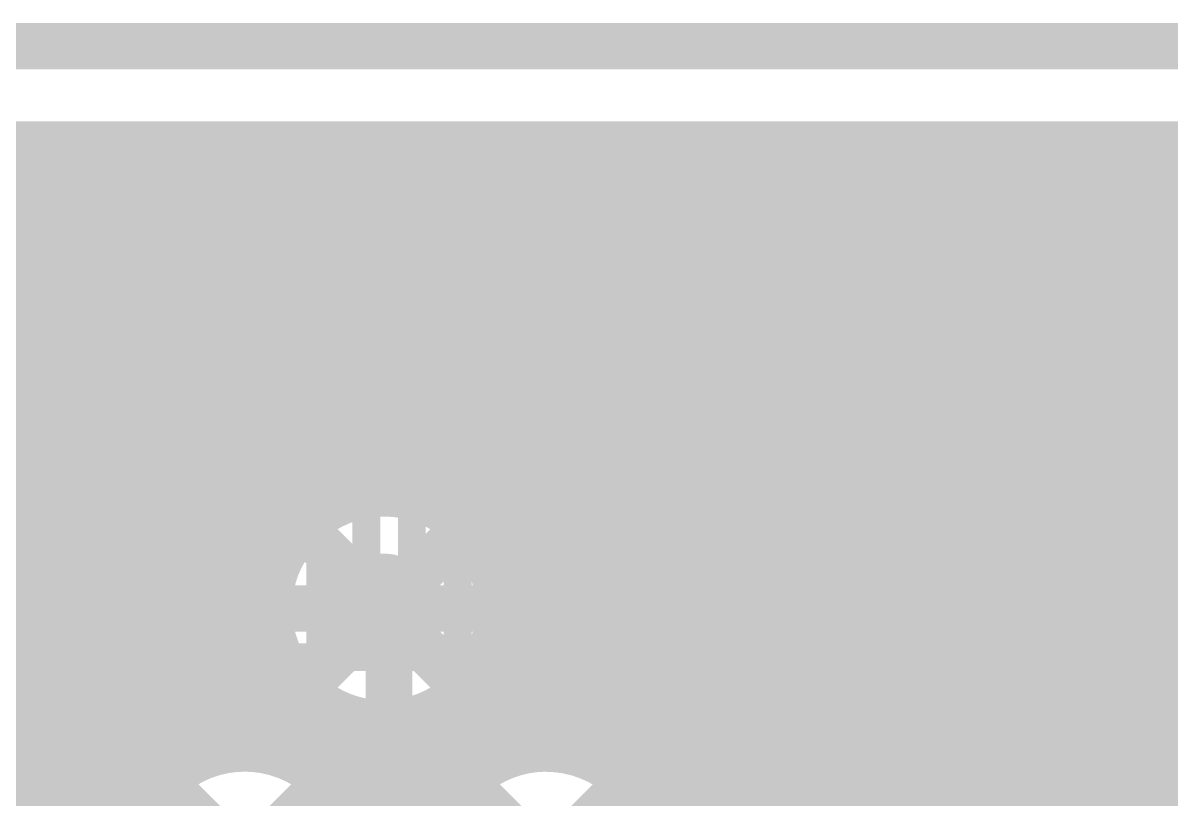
# Model space of a CAD drawing. Extents: x -3 to 92, y -53 to 125.
# Drawn here: x 25.07 to 31.36, y 120.88 to 125.13 of the extents above; entities that cross this region are included whole.
import ezdxf

# ---------------------------------------------------------------- set-up
doc = ezdxf.new("R2010")
doc.units = 0
doc.header["$MEASUREMENT"] = 0
doc.layers.get('0').update_dxf_attribs({"linetype": 'CONTINUOUS'})
for name, color, linetype in [('23-325-0_AST', 7, 'CONTINUOUS'), ('23-325-0_BOT', 7, 'CONTINUOUS'), ('23-325-0_DRD', 2, 'CONTINUOUS'), ('23-325-0_IN1', 4, 'CONTINUOUS'), ('23-325-0_IN2', 3, 'CONTINUOUS'), ('23-325-0_SST', 9, 'CONTINUOUS'), ('23-325-0_TOP', 12, 'CONTINUOUS'), ('THRUHOLE_TAP', 8, 'CONTINUOUS')]:
    doc.layers.add(name, color=color, linetype=linetype)

# ---------------------------------------------------------------- blocks, each defined once
blk = doc.blocks.new('ROUND_68')
at = {"const_width": 0.29972}
blk.add_lwpolyline([(-0.14986, 0, 1), (0.14986, 0, 1)], format="xyb", close=True, dxfattribs=at)
blk = doc.blocks.new('ROUND_78')
at = {"const_width": 0.29972}
blk.add_lwpolyline([(-0.14986, 0, 1), (0.14986, 0, 1)], format="xyb", close=True, dxfattribs=at)
blk = doc.blocks.new('ROUND_84')
at = {"const_width": 0.10033}
blk.add_lwpolyline([(-0.050164, 0, 1), (0.050164, 0, 1)], format="xyb", close=True, dxfattribs=at)

msp = doc.modelspace()

# ---------------------------------------------------------------- linework, layer by layer
at = {"layer": '23-325-0_AST'}
for points, const_width in [([(87.00008, -5.00126), (87.00008, 124.99848), (-2.99974, 124.99848), (-2.99974, -5.00126), (87.00008, -5.00126)], 0.254), ([(21.82876, 123.00458), (21.22932, 123.00458), (21.22932, 123.80468), (36.42868, 123.80468), (36.42868, 123.00458)], 0.1524), ([(21.82876, 123.00458), (35.82924, 123.00458), (36.42868, 123.00458), (35.82924, 123.00458), (35.82924, 121.6533), (35.37204, 121.6533), (35.02914, 121.6533), (34.40938, 121.6533), (34.02838, 121.6533), (35.82924, 121.6533), (35.82924, 121.35358), (35.82924, 120.45442), (35.82924, 120.0531), (35.82924, 119.253), (36.37788, 119.253), (36.37788, 120.0531), (35.82924, 120.0531)], 0.1524), ([(22.62886, 123.00458), (22.62886, 122.85472), (22.22754, 122.85472), (22.23516, 122.70486), (22.28342, 121.6533), (23.24862, 121.6533), (34.02838, 121.6533)], 0.1524), ([(25.20442, 121.6533), (25.20442, 123.00458)], 0.1524), ([(25.45334, 123.00458), (25.45334, 121.6533)], 0.1524), ([(25.7048, 121.6533), (25.7048, 123.00458)], 0.1524), ([(25.95372, 123.00458), (25.95372, 121.6533)], 0.1524), ([(26.20264, 121.6533), (26.20264, 123.00458)], 0.1524), ([(26.4541, 123.00458), (26.4541, 121.6533)], 0.1524), ([(26.70302, 121.6533), (26.70302, 123.00458)], 0.1524), ([(26.95448, 123.00458), (26.95448, 121.6533)], 0.1524), ([(27.2034, 121.6533), (27.2034, 123.00458)], 0.1524), ([(27.45486, 123.00458), (27.45486, 121.6533)], 0.1524), ([(27.70378, 121.6533), (27.70378, 123.00458)], 0.1524), ([(27.9527, 123.00458), (27.9527, 121.6533)], 0.1524), ([(28.20416, 121.6533), (28.20416, 123.00458)], 0.1524), ([(28.45308, 123.00458), (28.45308, 121.6533)], 0.1524), ([(28.70454, 121.6533), (28.70454, 123.00458)], 0.1524), ([(28.95346, 123.00458), (28.95346, 121.6533)], 0.1524), ([(29.20492, 121.6533), (29.20492, 123.00458)], 0.1524), ([(29.45384, 123.00458), (29.45384, 121.6533)], 0.1524), ([(29.70276, 121.6533), (29.70276, 123.00458)], 0.1524), ([(29.95422, 123.00458), (29.95422, 121.6533)], 0.1524), ([(30.20314, 121.6533), (30.20314, 123.00458)], 0.1524), ([(30.4546, 123.00458), (30.4546, 121.6533)], 0.1524), ([(30.70352, 121.6533), (30.70352, 123.00458)], 0.1524), ([(30.95498, 123.00458), (30.95498, 121.6533)], 0.1524), ([(31.2039, 121.6533), (31.2039, 123.00458)], 0.1524)]:
    msp.add_lwpolyline(points, dxfattribs=dict(at, const_width=const_width))
at = {"layer": '23-325-0_BOT', "const_width": 0.254}
for points in [[(81.7372, 124.46), (2.26314, 124.46)], [(25.0444, 124.46), (25.0444, 120.8786)], [(25.273, 124.46), (25.273, 120.76938)], [(25.5016, 124.46), (25.5016, 120.42648)], [(25.7302, 124.46), (25.7302, 120.81256)], [(25.9588, 124.46), (25.9588, 121.05894)], [(26.1874, 124.46), (26.1874, 121.1453)], [(26.416, 124.46), (26.416, 121.14022)], [(26.6446, 124.46), (26.6446, 122.40006)], [(26.8732, 124.46), (26.8732, 122.52452)], [(27.1018, 124.46), (27.1018, 122.54738)], [(27.3304, 124.46), (27.3304, 122.48388)], [(27.559, 124.46), (27.559, 122.29084)], [(27.7876, 124.46), (27.7876, 121.1326)], [(28.0162, 124.46), (28.0162, 121.14784)], [(28.2448, 124.46), (28.2448, 121.07418)], [(28.4734, 124.46), (28.4734, 120.85828)], [(28.702, 124.46), (28.702, 104.77246)], [(28.9306, 124.46), (28.9306, 105.01376)], [(29.1592, 124.46), (29.1592, 105.24236)], [(29.3878, 124.46), (29.3878, 121.52122)], [(29.6164, 124.46), (29.6164, 121.8057)], [(29.845, 124.46), (29.845, 121.90222)], [(30.0736, 124.46), (30.0736, 121.9073)], [(30.3022, 124.46), (30.3022, 121.82094)], [(30.5308, 124.46), (30.5308, 121.57456)], [(30.7594, 124.46), (30.7594, 106.1212)], [(30.988, 124.46), (30.988, 106.1212)], [(31.2166, 124.46), (31.2166, 106.22788)], [(31.4452, 124.46), (31.4452, 106.29138)], [(81.5467, 124.3584), (2.4511, 124.3584)], [(81.1784, 124.1298), (2.8194, 124.1298)], [(80.86852, 123.9012), (3.12928, 123.9012)], [(80.60436, 123.6726), (3.39344, 123.6726)], [(52.09286, 123.444), (3.62712, 123.444)], [(51.85156, 123.2154), (3.83032, 123.2154)], [(51.7144, 122.9868), (4.01066, 122.9868)], [(51.64328, 122.7582), (4.17068, 122.7582)], [(26.89098, 122.5296), (4.31292, 122.5296)], [(43.01998, 122.5296), (27.20848, 122.5296)], [(26.54808, 122.301), (4.43992, 122.301)], [(42.67708, 122.301), (27.55138, 122.301)], [(26.43886, 122.0724), (4.55168, 122.0724)], [(42.56786, 122.0724), (27.6606, 122.0724)], [(26.42616, 121.8438), (24.23668, 121.8438)], [(29.6799, 121.8438), (27.67584, 121.8438)], [(42.55516, 121.8438), (30.26156, 121.8438)], [(26.49982, 121.6152), (24.57958, 121.6152)], [(29.43606, 121.6152), (27.60218, 121.6152)], [(42.62882, 121.6152), (30.50794, 121.6152)], [(27.559, 121.54662), (27.559, 121.02338)], [(26.6446, 121.4374), (26.6446, 121.0437)], [(26.71572, 121.3866), (24.6888, 121.3866)], [(29.3497, 121.3866), (27.38628, 121.3866)], [(42.84472, 121.3866), (30.5943, 121.3866)], [(26.8732, 121.31548), (26.8732, 120.75922)], [(27.3304, 121.35612), (27.3304, 120.68048)], [(27.1018, 121.29262), (27.1018, 118.1989)], [(29.35478, 121.158), (24.70404, 121.158)], [(61.7855, 121.158), (30.58922, 121.158)], [(29.3878, 121.04878), (29.3878, 105.47096)], [(30.5308, 120.9929), (30.5308, 106.1212)], [(25.8064, 120.9294), (24.63038, 120.9294)], [(27.4574, 120.9294), (26.76906, 120.9294)], [(29.4513, 120.9294), (28.42006, 120.9294)], [(61.7855, 120.9294), (30.4927, 120.9294)], [(29.6164, 120.7643), (29.6164, 105.69956)], [(30.3022, 120.74906), (30.3022, 106.1212)]]:
    msp.add_lwpolyline(points, dxfattribs=at)
for points in [[(27.051, 122.54992, 0.4142136), (26.42108, 121.92)], [(27.68092, 121.92, 0.4142136), (27.051, 122.54992)], [(26.42108, 121.92, 0.4142136), (27.051, 121.29008)], [(27.051, 121.29008, 0.4142136), (27.68092, 121.92)], [(29.972, 121.91492, 0.4142136), (29.34208, 121.285)], [(30.60192, 121.285, 0.4142136), (29.972, 121.91492)], [(29.34208, 121.285, 0.4142136), (29.972, 120.65508)], [(29.972, 120.65508, 0.4142136), (30.60192, 121.285)], [(26.289, 121.15292, 0.4142136), (25.65908, 120.523)], [(26.91892, 120.523, 0.4142136), (26.289, 121.15292)], [(27.94, 121.15292, 0.4142136), (27.31008, 120.523)], [(28.56992, 120.523, 0.4142136), (27.94, 121.15292)], [(25.52192, 120.269, 0.4142136), (24.892, 120.89892)]]:
    msp.add_lwpolyline(points, format="xyb", dxfattribs=at)
at = {"layer": '23-325-0_DRD', "const_width": 0.254}
for points in [[(87.00008, -5.00126), (87.00008, 124.99848), (-2.99974, 124.99848), (-2.99974, -5.00126), (87.00008, -5.00126)], [(27.686, 122.555), (26.416, 121.285)], [(27.686, 121.285), (26.416, 122.555)], [(30.607, 121.92), (29.337, 120.65)], [(30.607, 120.65), (29.337, 121.92)], [(26.924, 121.158), (25.654, 119.888)], [(26.924, 119.888), (25.654, 121.158)], [(28.575, 121.158), (27.305, 119.888)], [(28.575, 119.888), (27.305, 121.158)], [(29.591, 121.158), (28.321, 119.888)], [(29.591, 119.888), (28.321, 121.158)], [(25.527, 120.904), (24.257, 119.634)]]:
    msp.add_lwpolyline(points, dxfattribs=at)
at = {"layer": '23-325-0_IN1', "const_width": 0.254}
for points in [[(86.36, 124.46), (-2.413, 124.46)], [(25.019, 124.46), (25.019, 120.88622)], [(25.2476, 124.46), (25.2476, 120.7897)], [(25.4762, 124.46), (25.4762, 120.50522)], [(25.7048, 124.46), (25.7048, 120.75922)], [(25.9334, 124.46), (25.9334, 121.0437)], [(26.162, 124.46), (26.162, 121.14022)], [(26.3906, 124.46), (26.3906, 121.1453)], [(26.6192, 124.46), (26.6192, 122.3772)], [(26.8478, 124.46), (26.8478, 122.5169)], [(27.0764, 124.46), (27.0764, 122.54992)], [(27.305, 124.46), (27.305, 122.49658)], [(27.5336, 124.46), (27.5336, 122.32386)], [(27.7622, 124.46), (27.7622, 121.12752)], [(27.9908, 124.46), (27.9908, 121.15038)], [(28.2194, 124.46), (28.2194, 121.08688)], [(28.448, 124.46), (28.448, 120.89384)], [(28.6766, 124.46), (28.6766, 121.08688)], [(28.9052, 124.46), (28.9052, 121.15038)], [(29.1338, 124.46), (29.1338, 121.12752)], [(29.3624, 124.46), (29.3624, 121.00306)], [(29.591, 124.46), (29.591, 113.14938)], [(29.8196, 124.46), (29.8196, 112.80648)], [(30.0482, 124.46), (30.0482, 95.10522)], [(30.2768, 124.46), (30.2768, 89.7128)], [(30.5054, 124.46), (30.5054, 112.80648)], [(30.734, 124.46), (30.734, 113.14938)], [(30.9626, 124.46), (30.9626, 113.2586)], [(31.1912, 124.46), (31.1912, 113.27384)], [(31.4198, 124.46), (31.4198, 113.20018)], [(86.36, 124.3584), (-2.413, 124.3584)], [(86.36, 124.1298), (-2.413, 124.1298)], [(86.36, 123.9012), (-2.413, 123.9012)], [(86.36, 123.6726), (-2.413, 123.6726)], [(52.09286, 123.444), (-2.413, 123.444)], [(51.85156, 123.2154), (-2.413, 123.2154)], [(51.7144, 122.9868), (-2.413, 122.9868)], [(51.64328, 122.7582), (-2.413, 122.7582)], [(26.89098, 122.5296), (-2.413, 122.5296)], [(51.6255, 122.5296), (27.20848, 122.5296)], [(26.54808, 122.301), (-2.413, 122.301)], [(51.65598, 122.301), (27.55138, 122.301)], [(26.43886, 122.0724), (-2.413, 122.0724)], [(51.7398, 122.0724), (27.6606, 122.0724)], [(26.42616, 121.8438), (0.5715, 121.8438)], [(51.8922, 121.8438), (27.67584, 121.8438)], [(26.49982, 121.6152), (1.05664, 121.6152)], [(52.17414, 121.6152), (27.60218, 121.6152)], [(27.5336, 121.5136), (27.5336, 121.00306)], [(26.6192, 121.46026), (26.6192, 121.05894)], [(26.71572, 121.3866), (1.34112, 121.3866)], [(61.7855, 121.3866), (27.38628, 121.3866)], [(26.8478, 121.3231), (26.8478, 120.81256)], [(27.305, 121.34342), (27.305, 118.23192)], [(27.0764, 121.29008), (27.0764, 118.18874)], [(61.7855, 121.158), (1.54432, 121.158)], [(25.8064, 120.9294), (1.69164, 120.9294)], [(27.4574, 120.9294), (26.76906, 120.9294)], [(28.4734, 120.9294), (28.42006, 120.9294)], [(61.7855, 120.9294), (29.43606, 120.9294)]]:
    msp.add_lwpolyline(points, dxfattribs=at)
for points in [[(27.051, 122.54992, 0.4142136), (26.42108, 121.92)], [(27.68092, 121.92, 0.4142136), (27.051, 122.54992)], [(26.42108, 121.92, 0.4142136), (27.051, 121.29008)], [(27.051, 121.29008, 0.4142136), (27.68092, 121.92)], [(26.289, 121.15292, 0.4142136), (25.65908, 120.523)], [(26.91892, 120.523, 0.4142136), (26.289, 121.15292)], [(27.94, 121.15292, 0.4142136), (27.31008, 120.523)], [(28.448, 120.89384, 0.2394815), (27.94, 121.15196)], [(28.956, 121.15292, 0.239482), (28.44722, 120.89441)], [(29.58592, 120.523, 0.4142136), (28.956, 121.15292)], [(25.52192, 120.269, 0.4142136), (24.892, 120.89892)]]:
    msp.add_lwpolyline(points, format="xyb", dxfattribs=at)
at = {"layer": '23-325-0_IN2', "const_width": 0.254}
for points in [[(27.051, 121.92), (41.783, 121.92), (45.5676, 118.1354), (63.627, 118.1354)], [(30.1244, 121.3866), (29.972, 121.2342), (24.0792, 121.2342), (29.972, 121.2342), (30.1244, 121.3866)]]:
    msp.add_lwpolyline(points, dxfattribs=at)
at = {"layer": '23-325-0_SST', "const_width": 0.1524}
for points in [[(21.82876, 123.00458), (21.22932, 123.00458), (21.22932, 123.80468), (36.42868, 123.80468), (36.42868, 123.00458)], [(21.82876, 123.00458), (35.82924, 123.00458), (36.42868, 123.00458), (35.82924, 123.00458), (35.82924, 121.6533), (35.37204, 121.6533), (35.02914, 121.6533), (34.40938, 121.6533), (34.02838, 121.6533), (35.82924, 121.6533), (35.82924, 121.35358), (35.82924, 120.45442), (35.82924, 120.0531), (35.82924, 119.253), (36.37788, 119.253), (36.37788, 120.0531), (35.82924, 120.0531)], [(22.62886, 123.00458), (22.62886, 122.85472), (22.22754, 122.85472), (22.23516, 122.70486), (22.28342, 121.6533), (23.24862, 121.6533), (34.02838, 121.6533)], [(25.20442, 121.6533), (25.20442, 123.00458)], [(25.45334, 123.00458), (25.45334, 121.6533)], [(25.7048, 121.6533), (25.7048, 123.00458)], [(25.95372, 123.00458), (25.95372, 121.6533)], [(26.20264, 121.6533), (26.20264, 123.00458)], [(26.4541, 123.00458), (26.4541, 121.6533)], [(26.70302, 121.6533), (26.70302, 123.00458)], [(26.95448, 123.00458), (26.95448, 121.6533)], [(27.2034, 121.6533), (27.2034, 123.00458)], [(27.45486, 123.00458), (27.45486, 121.6533)], [(27.70378, 121.6533), (27.70378, 123.00458)], [(27.9527, 123.00458), (27.9527, 121.6533)], [(28.20416, 121.6533), (28.20416, 123.00458)], [(28.45308, 123.00458), (28.45308, 121.6533)], [(28.70454, 121.6533), (28.70454, 123.00458)], [(28.95346, 123.00458), (28.95346, 121.6533)], [(29.20492, 121.6533), (29.20492, 123.00458)], [(29.45384, 123.00458), (29.45384, 121.6533)], [(29.70276, 121.6533), (29.70276, 123.00458)], [(29.95422, 123.00458), (29.95422, 121.6533)], [(30.20314, 121.6533), (30.20314, 123.00458)], [(30.4546, 123.00458), (30.4546, 121.6533)], [(30.70352, 121.6533), (30.70352, 123.00458)], [(30.95498, 123.00458), (30.95498, 121.6533)], [(31.2039, 121.6533), (31.2039, 123.00458)]]:
    msp.add_lwpolyline(points, dxfattribs=at)
at = {"layer": '23-325-0_TOP', "const_width": 0.254}
for points in [[(-0.0762, 46.99), (-0.762, 46.99), (-2.032, 48.26), (-2.032, 110.109), (12.065, 124.206), (63.881, 124.206), (64.86398, 123.22302), (64.86398, 121.92)], [(31.07944, 119.00408), (31.07944, 122.71756), (30.607, 123.19), (11.811, 123.19), (-1.524, 109.855), (-1.524, 68.961), (-1.143, 68.58)], [(30.4165, 122.7328), (11.99896, 122.7328)], [(25.019, 122.7328), (25.019, 120.88622)], [(25.2476, 122.7328), (25.2476, 121.90476)], [(25.4762, 122.7328), (25.4762, 122.13336)], [(25.7048, 122.7328), (25.7048, 122.32894)], [(25.9334, 122.7328), (25.9334, 122.3772)], [(26.162, 122.7328), (26.162, 122.3772)], [(26.3906, 122.7328), (26.3906, 122.3772)], [(26.6192, 122.7328), (26.6192, 122.3772)], [(26.8478, 122.7328), (26.8478, 122.5169)], [(27.0764, 122.7328), (27.0764, 122.54992)], [(27.305, 122.7328), (27.305, 122.49658)], [(27.5336, 122.7328), (27.5336, 122.32386)], [(27.7622, 122.7328), (27.7622, 121.12752)], [(27.9908, 122.7328), (27.9908, 121.15038)], [(28.2194, 122.7328), (28.2194, 121.08688)], [(28.448, 122.7328), (28.448, 120.89384)], [(28.6766, 122.7328), (28.6766, 119.84228)], [(28.9052, 122.7328), (28.9052, 120.10136)], [(29.1338, 122.7328), (29.1338, 120.32996)], [(29.3624, 122.7328), (29.3624, 121.44248)], [(29.591, 122.7328), (29.591, 121.78538)], [(29.8196, 122.7328), (29.8196, 121.8946)], [(30.0482, 122.7328), (30.0482, 121.90984)], [(30.2768, 122.7328), (30.2768, 121.83618)], [(30.4165, 122.7328), (30.62224, 122.52706)], [(30.5054, 122.6439), (30.5054, 121.62028)], [(26.89098, 122.5296), (11.79576, 122.5296)], [(30.6197, 122.5296), (27.20848, 122.5296)], [(30.62224, 122.52706), (30.62224, 119.83466)], [(26.61666, 122.3772), (25.908, 122.3772)], [(25.654, 122.301), (11.56716, 122.301)], [(30.62224, 122.301), (27.55138, 122.301)], [(25.58542, 122.24258), (25.25776, 121.91746)], [(25.4127, 122.0724), (13.59662, 122.0724)], [(30.62224, 122.0724), (27.6606, 122.0724)], [(27.07894, 119.00408), (27.07894, 121.92), (27.051, 121.92), (25.908, 121.92), (25.5778, 121.5898), (25.5778, 119.00408)], [(27.07894, 119.00408), (27.07894, 121.92), (27.051, 121.92)], [(25.1968, 121.8438), (24.23668, 121.8438)], [(29.6799, 121.8438), (27.67584, 121.8438)], [(30.62224, 121.8438), (30.26156, 121.8438)], [(25.1206, 121.6152), (24.57958, 121.6152)], [(25.1206, 121.5898), (25.1206, 120.85574)], [(29.43606, 121.6152), (27.60218, 121.6152)], [(30.62224, 121.6152), (30.50794, 121.6152)], [(27.5336, 121.5136), (27.5336, 121.00306)], [(27.53614, 121.51868), (27.53614, 121.0056)], [(27.53614, 121.51868), (27.53614, 121.0056)], [(25.1206, 121.3866), (24.6888, 121.3866)], [(29.3497, 121.3866), (27.53614, 121.3866)], [(30.62224, 121.3866), (30.5943, 121.3866)], [(29.07792, 119.00408), (29.083, 119.00662), (29.083, 119.634), (29.972, 120.523), (29.972, 121.285)], [(25.1206, 121.158), (24.70404, 121.158)], [(29.35478, 121.158), (27.53614, 121.158)], [(29.3624, 121.12498), (29.3624, 120.55856)], [(30.62224, 121.158), (30.58922, 121.158)], [(25.1206, 120.9294), (24.63038, 120.9294)], [(29.4513, 120.9294), (28.42006, 120.9294)], [(30.62224, 120.9294), (30.4927, 120.9294)], [(30.5054, 120.94972), (30.5054, 119.83466)], [(29.5148, 120.85066), (29.5148, 120.71096)], [(30.4292, 120.85066), (30.4292, 120.523)]]:
    msp.add_lwpolyline(points, dxfattribs=at)
for points in [[(27.051, 122.54992, 0.1922585), (26.61714, 122.37669)], [(27.68092, 121.92, 0.4142136), (27.051, 122.54992)], [(25.908, 122.3772, 0.1989132), (25.58471, 122.24329)], [(25.25522, 121.91238, 0.1989124), (25.1216, 121.5898)], [(25.25522, 121.91238, 0.1989124), (25.1216, 121.5898)], [(27.53614, 121.51868, 0.1745208), (27.68062, 121.92)], [(29.972, 121.91492, 0.4142136), (29.34208, 121.285)], [(30.60192, 121.285, 0.4142136), (29.972, 121.91492)], [(29.34208, 121.285, 0.1922579), (29.51531, 120.85114)], [(30.4292, 120.85066, 0.1922583), (30.60262, 121.285)], [(27.94, 121.15292, 0.1759854), (27.53573, 121.00608)], [(28.56992, 120.523, 0.4142136), (27.94, 121.15292)], [(25.1206, 120.85574, 0.0931475), (24.892, 120.8987)]]:
    msp.add_lwpolyline(points, format="xyb", dxfattribs=at)

# ---------------------------------------------------------------- block references
at = {"layer": '23-325-0_BOT'}
for p in [(27.051, 121.92), (29.972, 121.285)]:
    msp.add_blockref('ROUND_68', p, dxfattribs=at)
at = {"layer": '23-325-0_IN1'}
for p in [(27.051, 121.92), (29.972, 121.285)]:
    msp.add_blockref('ROUND_78', p, dxfattribs=at)
at = {"layer": '23-325-0_IN2'}
for p in [(27.051, 121.92), (29.972, 121.285)]:
    msp.add_blockref('ROUND_68', p, dxfattribs=at)
at = {"layer": '23-325-0_TOP'}
for p in [(27.051, 121.92), (29.972, 121.285)]:
    msp.add_blockref('ROUND_68', p, dxfattribs=at)
at = {"layer": 'THRUHOLE_TAP'}
for p in [(27.051, 121.92), (29.972, 121.285)]:
    msp.add_blockref('ROUND_84', p, dxfattribs=at)

doc.saveas('drawing.dxf')
